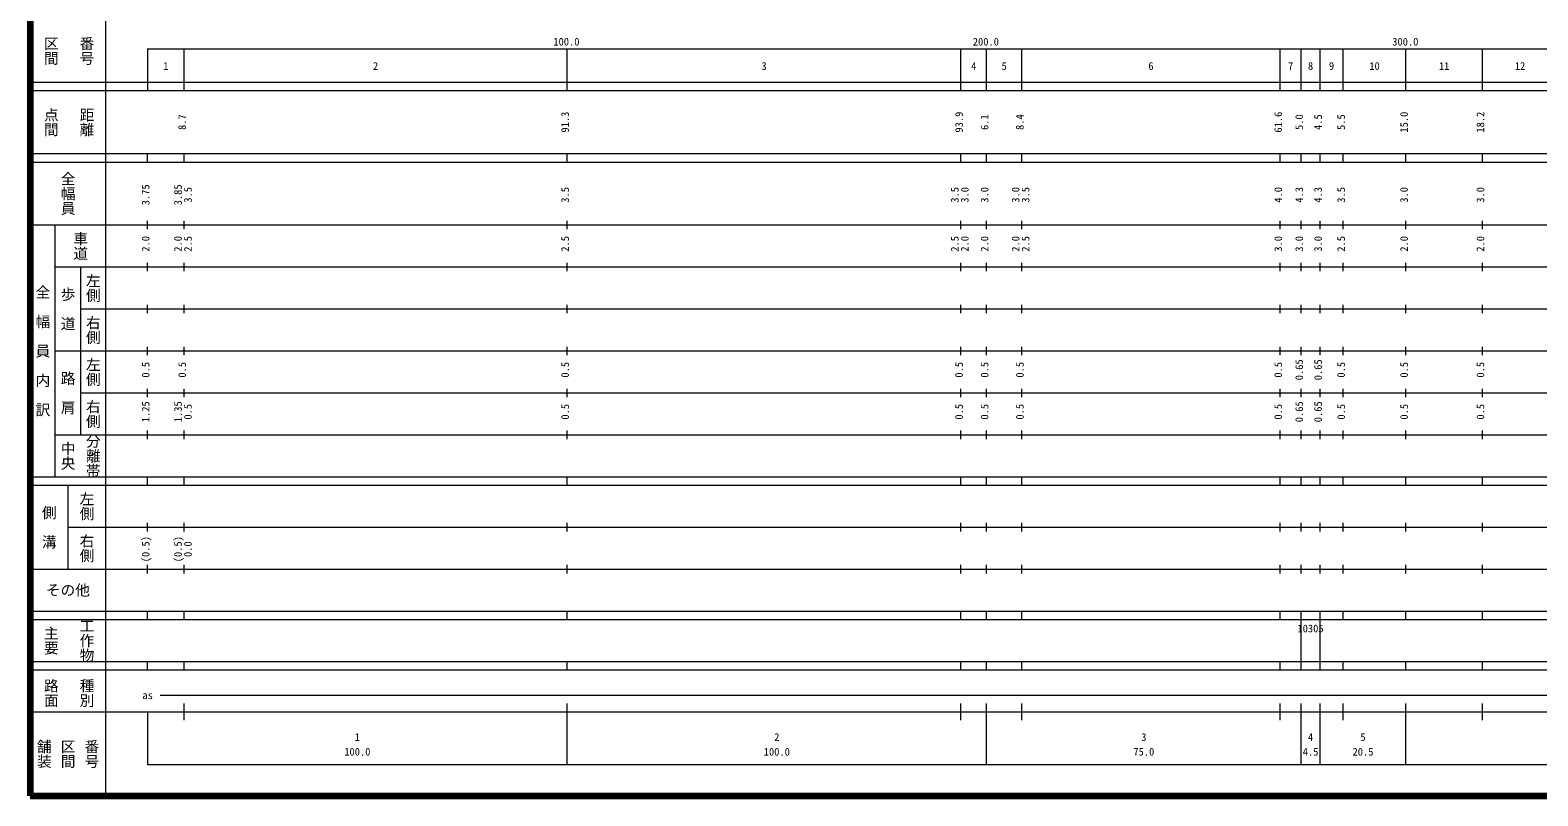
# Model space of a CAD drawing. Units: millimetres on the paper, enlarged 1000 times. Extents: x 40000 to 680000, y 20000 to 380000.
# Drawn here: x 40000 to 399434, y 20000 to 202409 of the extents above; entities that cross this region are included whole.
import ezdxf
from ezdxf.enums import TextEntityAlignment as Align

# ---------------------------------------------------------------- set-up
doc = ezdxf.new("R2010")
doc.units = ezdxf.units.MM
doc.header["$LTSCALE"] = 1000
doc.layers.add('M-TTL', color=2, linetype='Continuous', lineweight=140)
doc.layers.add('M-TTL-BAND', color=7, linetype='Continuous', lineweight=13)
doc.styles.add('@ＭＳ ゴシック', font='')
doc.styles.add('ＭＳ ゴシック', font='')
doc.styles.get('@ＭＳ ゴシック').set_extended_font_data('@MS Gothic')
doc.styles.get('ＭＳ ゴシック').set_extended_font_data('MS Gothic')

msp = doc.modelspace()

# ---------------------------------------------------------------- linework, layer by layer
at = {"layer": 'M-TTL'}
for p, q in [((40000, 380000), (40000, 20000)), ((40000, 20000), (680000, 20000))]:
    msp.add_line(p, q, dxfattribs=at)
at = {"layer": 'M-TTL-BAND'}
for p, q in [((58000, 370000), (58000, 20000)), ((68000, 198000), (579000, 198000)), ((68000, 198000), (68000, 188000)), ((76700, 188000), (76700, 198000)), ((168000, 188000), (168000, 198000)), ((261900, 188000), (261900, 198000)), ((268000, 188000), (268000, 198000)), ((276400, 188000), (276400, 198000)), ((338000, 188000), (338000, 198000)), ((343000, 188000), (343000, 198000)), ((347500, 188000), (347500, 198000)), ((353000, 188000), (353000, 198000)), ((368000, 188000), (368000, 198000)), ((386200, 188000), (386200, 198000)), ((40000, 190000), (579000, 190000)), ((40000, 188000), (579000, 188000)), ((40000, 173000), (579000, 173000)), ((68000, 171000), (68000, 173000)), ((76700, 171000), (76700, 173000)), ((168000, 171000), (168000, 173000)), ((261900, 171000), (261900, 173000)), ((268000, 171000), (268000, 173000)), ((276400, 171000), (276400, 173000)), ((338000, 171000), (338000, 173000)), ((343000, 171000), (343000, 173000)), ((347500, 171000), (347500, 173000)), ((353000, 171000), (353000, 173000)), ((368000, 171000), (368000, 173000)), ((386200, 171000), (386200, 173000)), ((40000, 171000), (579000, 171000)), ((40000, 156000), (579000, 156000)), ((46000, 96000), (46000, 156000)), ((68000, 155000), (68000, 157000)), ((76700, 155000), (76700, 157000)), ((168000, 155000), (168000, 157000)), ((261900, 155000), (261900, 157000)), ((268000, 155000), (268000, 157000)), ((276400, 155000), (276400, 157000)), ((338000, 155000), (338000, 157000)), ((343000, 155000), (343000, 157000)), ((347500, 155000), (347500, 157000)), ((353000, 155000), (353000, 157000)), ((368000, 155000), (368000, 157000)), ((386200, 155000), (386200, 157000)), ((46000, 146000), (579000, 146000)), ((52000, 146000), (52000, 106000)), ((68000, 145000), (68000, 147000)), ((76700, 145000), (76700, 147000)), ((168000, 145000), (168000, 147000)), ((261900, 145000), (261900, 147000)), ((268000, 145000), (268000, 147000)), ((276400, 145000), (276400, 147000)), ((338000, 145000), (338000, 147000)), ((343000, 145000), (343000, 147000)), ((347500, 145000), (347500, 147000)), ((353000, 145000), (353000, 147000)), ((368000, 145000), (368000, 147000)), ((386200, 145000), (386200, 147000)), ((68000, 135000), (68000, 137000)), ((76700, 135000), (76700, 137000)), ((168000, 135000), (168000, 137000)), ((261900, 135000), (261900, 137000)), ((268000, 135000), (268000, 137000)), ((276400, 135000), (276400, 137000)), ((338000, 135000), (338000, 137000)), ((343000, 135000), (343000, 137000)), ((347500, 135000), (347500, 137000)), ((353000, 135000), (353000, 137000)), ((368000, 135000), (368000, 137000)), ((386200, 135000), (386200, 137000)), ((52000, 136000), (579000, 136000)), ((46000, 126000), (579000, 126000)), ((68000, 125000), (68000, 127000)), ((76700, 125000), (76700, 127000)), ((168000, 125000), (168000, 127000)), ((261900, 125000), (261900, 127000)), ((268000, 125000), (268000, 127000)), ((276400, 125000), (276400, 127000)), ((338000, 125000), (338000, 127000)), ((343000, 125000), (343000, 127000)), ((347500, 125000), (347500, 127000)), ((353000, 125000), (353000, 127000)), ((368000, 125000), (368000, 127000)), ((386200, 125000), (386200, 127000)), ((52000, 116000), (579000, 116000)), ((68000, 115000), (68000, 117000)), ((76700, 115000), (76700, 117000)), ((168000, 115000), (168000, 117000)), ((261900, 115000), (261900, 117000)), ((268000, 115000), (268000, 117000)), ((276400, 115000), (276400, 117000)), ((338000, 115000), (338000, 117000)), ((343000, 115000), (343000, 117000)), ((347500, 115000), (347500, 117000)), ((353000, 115000), (353000, 117000)), ((368000, 115000), (368000, 117000)), ((386200, 115000), (386200, 117000)), ((46000, 106000), (579000, 106000)), ((68000, 105000), (68000, 107000)), ((76700, 105000), (76700, 107000)), ((168000, 105000), (168000, 107000)), ((261900, 105000), (261900, 107000)), ((268000, 105000), (268000, 107000)), ((276400, 105000), (276400, 107000)), ((338000, 105000), (338000, 107000)), ((343000, 105000), (343000, 107000)), ((347500, 105000), (347500, 107000)), ((353000, 105000), (353000, 107000)), ((368000, 105000), (368000, 107000)), ((386200, 105000), (386200, 107000)), ((40000, 96000), (579000, 96000)), ((40000, 94000), (579000, 94000)), ((49000, 94000), (49000, 74000)), ((68000, 94000), (68000, 96000)), ((76700, 94000), (76700, 96000)), ((168000, 94000), (168000, 96000)), ((261900, 94000), (261900, 96000)), ((268000, 94000), (268000, 96000)), ((276400, 94000), (276400, 96000)), ((338000, 94000), (338000, 96000)), ((343000, 94000), (343000, 96000)), ((347500, 94000), (347500, 96000)), ((353000, 94000), (353000, 96000)), ((368000, 94000), (368000, 96000)), ((386200, 94000), (386200, 96000)), ((49000, 84000), (579000, 84000)), ((68000, 83000), (68000, 85000)), ((76700, 83000), (76700, 85000)), ((168000, 83000), (168000, 85000)), ((261900, 83000), (261900, 85000)), ((268000, 83000), (268000, 85000)), ((276400, 83000), (276400, 85000)), ((338000, 83000), (338000, 85000)), ((343000, 83000), (343000, 85000)), ((347500, 83000), (347500, 85000)), ((353000, 83000), (353000, 85000)), ((368000, 83000), (368000, 85000)), ((386200, 83000), (386200, 85000)), ((40000, 74000), (579000, 74000)), ((68000, 73000), (68000, 75000)), ((76700, 73000), (76700, 75000)), ((168000, 73000), (168000, 75000)), ((261900, 73000), (261900, 75000)), ((268000, 73000), (268000, 75000)), ((276400, 73000), (276400, 75000)), ((338000, 73000), (338000, 75000)), ((343000, 73000), (343000, 75000)), ((347500, 73000), (347500, 75000)), ((353000, 73000), (353000, 75000)), ((368000, 73000), (368000, 75000)), ((386200, 73000), (386200, 75000)), ((40000, 64000), (579000, 64000)), ((40000, 62000), (579000, 62000)), ((68000, 62000), (68000, 64000)), ((76700, 62000), (76700, 64000)), ((168000, 62000), (168000, 64000)), ((261900, 62000), (261900, 64000)), ((268000, 62000), (268000, 64000)), ((276400, 62000), (276400, 64000)), ((338000, 62000), (338000, 64000)), ((343000, 62000), (343000, 64000)), ((343000, 52000), (343000, 62000)), ((347500, 62000), (347500, 64000)), ((347500, 52000), (347500, 62000)), ((353000, 62000), (353000, 64000)), ((368000, 62000), (368000, 64000)), ((386200, 62000), (386200, 64000)), ((40000, 52000), (579000, 52000)), ((68000, 50000), (68000, 52000)), ((76700, 50000), (76700, 52000)), ((168000, 50000), (168000, 52000)), ((261900, 50000), (261900, 52000)), ((268000, 50000), (268000, 52000)), ((276400, 50000), (276400, 52000)), ((338000, 50000), (338000, 52000)), ((343000, 50000), (343000, 52000)), ((347500, 50000), (347500, 52000)), ((353000, 50000), (353000, 52000)), ((368000, 50000), (368000, 52000)), ((386200, 50000), (386200, 52000)), ((40000, 50000), (579000, 50000)), ((71000, 44000), (565000, 44000)), ((40000, 40000), (579000, 40000)), ((68000, 40000), (68000, 27500)), ((76700, 38000), (76700, 42000)), ((168000, 27500), (168000, 42000)), ((261900, 38000), (261900, 42000)), ((268000, 27500), (268000, 42000)), ((276400, 38000), (276400, 42000)), ((338000, 38000), (338000, 42000)), ((343000, 27500), (343000, 42000)), ((347500, 27500), (347500, 42000)), ((353000, 38000), (353000, 42000)), ((368000, 27500), (368000, 42000)), ((386200, 38000), (386200, 42000)), ((68000, 27500), (579000, 27500))]:
    msp.add_line(p, q, dxfattribs=at)

# ---------------------------------------------------------------- texts
at = {"layer": 'M-TTL-BAND', "style": '@ＭＳ ゴシック'}
for s, p in [('区間', (45000, 197500)), ('番号', (53500, 197500)), ('点間', (45000, 180500)), ('距離', (53500, 180500)), ('全幅員', (49000, 163500)), ('車道', (52000, 151000)), ('左側', (55000, 141000)), ('全\u3000幅\u3000員\u3000内\u3000訳', (43000, 126000)), ('歩\u3000道', (49000, 136000)), ('右側', (55000, 131000)), ('左側', (55000, 121000)), ('路\u3000肩', (49000, 116000)), ('右側', (55000, 111000)), ('中央', (49000, 101000)), ('分離帯', (55000, 101000)), ('左側', (53500, 89000)), ('側\u3000溝', (44500, 84000)), ('右側', (53500, 79000)), ('工作物', (53500, 57000)), ('主要', (45000, 57000)), ('路面', (45000, 44500)), ('種別', (53500, 44500)), ('舗装', (43333, 30000)), ('区間', (49000, 30000)), ('番号', (54667, 30000))]:
    msp.add_text(s, height=2566, rotation=270, dxfattribs=at).set_placement(p, align=Align.MIDDLE_CENTER)
at = {"layer": 'M-TTL-BAND', "style": 'ＭＳ ゴシック'}
for s, p in [('100.0', (167844, 198195)), ('100.0', (167844, 198195)), ('200.0', (267844, 198195)), ('200.0', (267844, 198195)), ('300.0', (367844, 198195)), ('300.0', (367844, 198195)), ('1', (72350, 192405)), ('2', (122350, 192405)), ('3', (214950, 192405)), ('4', (264950, 192405)), ('5', (272200, 192405)), ('6', (307200, 192405)), ('7', (340500, 192405)), ('8', (345250, 192405)), ('9', (350250, 192405)), ('10', (360500, 192405)), ('11', (377100, 192405)), ('12', (395200, 192405)), ('as', (68000, 42500)), ('1', (118000, 32523)), ('2', (218000, 32523)), ('3', (305500, 32523)), ('4', (345250, 32523)), ('5', (357750, 32523)), ('100.0', (118000, 29033)), ('100.0', (218000, 29033)), ('75.0', (305500, 29033)), ('4.5', (345250, 29033)), ('20.5', (357750, 29033))]:
    msp.add_text(s, height=1833, dxfattribs=at).set_placement(p, align=Align.BOTTOM_CENTER)
for s, p in [('8.7', (77700, 180500)), ('91.3', (169000, 180500)), ('93.9', (262900, 180500)), ('6.1', (269000, 180500)), ('8.4', (277400, 180500)), ('61.6', (339000, 180500)), ('5.0', (344000, 180500)), ('4.5', (348500, 180500)), ('5.5', (354000, 180500)), ('15.0', (369000, 180500)), ('18.2', (387200, 180500)), ('3.75', (69000, 163174)), ('3.85', (76700, 163174)), ('3.5', (79070, 163174)), ('3.5', (169000, 163174)), ('3.5', (261900, 163174)), ('3.0', (264270, 163174)), ('3.0', (269000, 163174)), ('3.0', (276400, 163174)), ('3.5', (278770, 163174)), ('4.0', (339000, 163174)), ('4.3', (344000, 163174)), ('4.3', (348500, 163174)), ('3.5', (354000, 163174)), ('3.0', (369000, 163174)), ('3.0', (387200, 163174)), ('2.0', (69000, 151500)), ('2.0', (76700, 151500)), ('2.5', (79070, 151500)), ('2.5', (169000, 151500)), ('2.5', (261900, 151500)), ('2.0', (264270, 151500)), ('2.0', (269000, 151500)), ('2.0', (276400, 151500)), ('2.5', (278770, 151500)), ('3.0', (339000, 151500)), ('3.0', (344000, 151500)), ('3.0', (348500, 151500)), ('2.5', (354000, 151500)), ('2.0', (369000, 151500)), ('2.0', (387200, 151500)), ('0.5', (69000, 121500)), ('0.5', (77700, 121500)), ('0.5', (169000, 121500)), ('0.5', (262900, 121500)), ('0.5', (269000, 121500)), ('0.5', (277400, 121500)), ('0.5', (339000, 121500)), ('0.65', (344000, 121500)), ('0.65', (348500, 121500)), ('0.5', (354000, 121500)), ('0.5', (369000, 121500)), ('0.5', (387200, 121500)), ('1.25', (69000, 111500)), ('1.35', (76700, 111500)), ('0.5', (79070, 111500)), ('0.5', (169000, 111500)), ('0.5', (262900, 111500)), ('0.5', (269000, 111500)), ('0.5', (277400, 111500)), ('0.5', (339000, 111500)), ('0.65', (344000, 111500)), ('0.65', (348500, 111500)), ('0.5', (354000, 111500)), ('0.5', (369000, 111500)), ('0.5', (387200, 111500)), ('(0.5)', (69000, 78764)), ('(0.5)', (76700, 78764)), ('0.0', (79070, 78764))]:
    msp.add_text(s, height=1833, rotation=90, dxfattribs=at).set_placement(p, align=Align.BOTTOM_CENTER)
msp.add_text('その他', height=2566, dxfattribs=at).set_placement((49000, 69000), align=Align.MIDDLE_CENTER)
msp.add_text('10305', height=1833, dxfattribs=at).set_placement((342125, 58405), align=Align.BOTTOM_LEFT)

doc.saveas('drawing.dxf')
